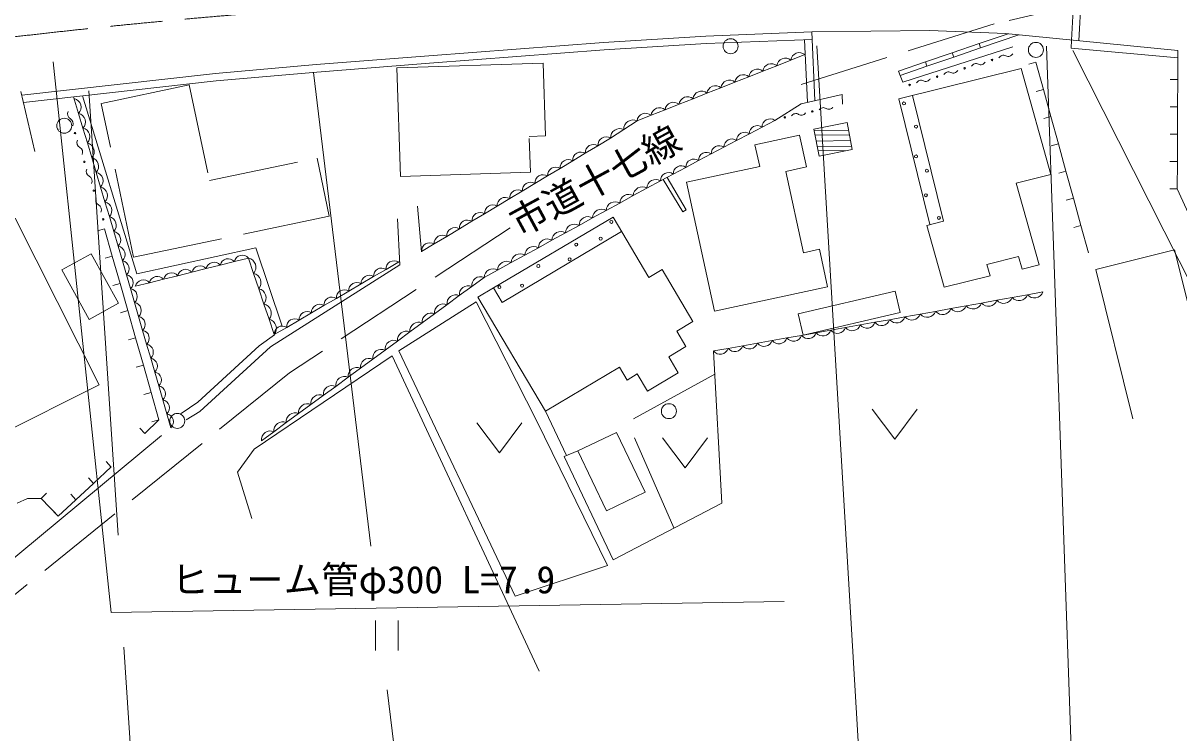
# Model space of a CAD drawing. Units: millimetres, scale not verified. Extents: x 40000 to 680000, y 20000 to 380000.
# Drawn here: x 247008 to 324146, y 263141 to 310522 of the extents above; entities that cross this region are included whole.
import ezdxf
from ezdxf.enums import TextEntityAlignment as Align

# ---------------------------------------------------------------- set-up
doc = ezdxf.new("R2010")
doc.units = ezdxf.units.MM
doc.header["$LTSCALE"] = 1000
doc.linetypes.add('CHAIN', pattern=[18.5, 12, -1.5, 3.5, -1.5])
doc.linetypes.add('DASHED', pattern=[7.5, 6, -1.5])
for name, color, linetype, lineweight in [('M-BGD', 7, 'Continuous', 13), ('M-BGD-EXST', 7, 'Continuous', 13), ('M-BMK', 2, 'CHAIN', 13), ('M-STR-HTXT', 7, 'Continuous', 13), ('M-STR-STRC', 7, 'Continuous', 13)]:
    doc.layers.add(name, color=color, linetype=linetype, lineweight=lineweight)
doc.layers.add('M-BMK-HTXT', color=7, linetype='Continuous')
doc.styles.add('ＭＳ ゴシック', font='')
doc.styles.get('ＭＳ ゴシック').set_extended_font_data('MS Gothic')

msp = doc.modelspace()

# ---------------------------------------------------------------- linework, layer by layer
at = {"layer": 'M-BGD', "linetype": 'DASHED'}
for p, q in [((316977, 309390), (317386, 316662)), ((317475, 309341), (317884, 316616)), ((258101, 306398), (252227, 305164)), ((258101, 306398), (259443, 300006)), ((254384, 294890), (252227, 305164)), ((259443, 300006), (266629, 301515)), ((266629, 301515), (267445, 297633)), ((254384, 294890), (267445, 297633))]:
    msp.add_line(p, q, dxfattribs=at)
at = {"layer": 'M-BGD'}
for p, q in [((299163, 309412), (299363, 305235)), ((310817, 309156), (312751, 309817)), ((310915, 308872), (313471, 309746)), ((312572, 309824), (324086, 308691)), ((309025, 308543), (310817, 309156)), ((309122, 308259), (310915, 308872)), ((310915, 308872), (310817, 309156)), ((324072, 306757), (324080, 308702)), ((281719, 307857), (271954, 307527)), ((281719, 307857), (281883, 302997)), ((297319, 307681), (298252, 308049)), ((298252, 308049), (299186, 308417)), ((305439, 307317), (307232, 307930)), ((307232, 307930), (309025, 308543)), ((307329, 307646), (307232, 307930)), ((307329, 307646), (309122, 308259)), ((309122, 308259), (309025, 308543)), ((314125, 307779), (314607, 307912)), ((314607, 307912), (315108, 306095)), ((271954, 307527), (272199, 300281)), ((295452, 306945), (296385, 307313)), ((296385, 307313), (297319, 307681)), ((305536, 307033), (305439, 307317)), ((313609, 307491), (305453, 305474)), ((305536, 307033), (307329, 307646)), ((313609, 307491), (315602, 300422)), ((293585, 306209), (294518, 306577)), ((294518, 306577), (295452, 306945)), ((323572, 306759), (324072, 306757)), ((324064, 304932), (324072, 306757)), ((246858, 305967), (247799, 301949)), ((250709, 304495), (250377, 305608)), ((290784, 305106), (291718, 305473)), ((291718, 305473), (292651, 305841)), ((292651, 305841), (293585, 306209)), ((305453, 305474), (307531, 297073)), ((306360, 305698), (308438, 297297)), ((314626, 305962), (315108, 306095)), ((315108, 306095), (315609, 304278)), ((288917, 304370), (289851, 304738)), ((289851, 304738), (290784, 305106)), ((323564, 304934), (324064, 304932)), ((324057, 303108), (324064, 304932)), ((251003, 303511), (250709, 304495)), ((287097, 303423), (287984, 304002)), ((287984, 304002), (288917, 304370)), ((296325, 303581), (297172, 304029)), ((315127, 304145), (315609, 304278)), ((315609, 304278), (316110, 302461)), ((251297, 302527), (251003, 303511)), ((286210, 302843), (287097, 303423)), ((295478, 303133), (296325, 303581)), ((301999, 303878), (299791, 303448)), ((299791, 303448), (300141, 301651)), ((302096, 303382), (299809, 303354)), ((302349, 302082), (301999, 303878)), ((251590, 301543), (251297, 302527)), ((285370, 302339), (286210, 302843)), ((293783, 302237), (294630, 302685)), ((294630, 302685), (295478, 303133)), ((298824, 303047), (295855, 302404)), ((295855, 302404), (296169, 300957)), ((299285, 300917), (298824, 303047)), ((302156, 303072), (299869, 303044)), ((302233, 302677), (299946, 302649)), ((315628, 302328), (316110, 302461)), ((316110, 302461), (316611, 300643)), ((323557, 303110), (324057, 303108)), ((324049, 301283), (324057, 303108)), ((283688, 301330), (284529, 301834)), ((284529, 301834), (285370, 302339)), ((292088, 301341), (292935, 301789)), ((292935, 301789), (293783, 302237)), ((302305, 302305), (300018, 302278)), ((302004, 302014), (300074, 301991)), ((300141, 301651), (302349, 302082)), ((251884, 300558), (251590, 301543)), ((282848, 300825), (283688, 301330)), ((290393, 300446), (291240, 300893)), ((291240, 300893), (292088, 301341)), ((296169, 300957), (291284, 299899)), ((297911, 300620), (299285, 300917)), ((323549, 301285), (324049, 301283)), ((324041, 299458), (324049, 301283)), ((252178, 299574), (251884, 300558)), ((272199, 300281), (280868, 300574)), ((281166, 299816), (282007, 300321)), ((282007, 300321), (282848, 300825)), ((289545, 299998), (290393, 300446)), ((291031, 297915), (289737, 300085)), ((291271, 298059), (289985, 300216)), ((299086, 295195), (297911, 300620)), ((315602, 300422), (313280, 299847)), ((316129, 300511), (316611, 300643)), ((316611, 300643), (317112, 298826)), ((252472, 298590), (252178, 299574)), ((279485, 298807), (280326, 299311)), ((280326, 299311), (281166, 299816)), ((287734, 299004), (288640, 299501)), ((288640, 299501), (289545, 299998)), ((293149, 291292), (291284, 299899)), ((313280, 299847), (314820, 294380)), ((323541, 299461), (324041, 299458)), ((324901, 297569), (324041, 299458)), ((252765, 297606), (252472, 298590)), ((278644, 298302), (279485, 298807)), ((286829, 298507), (287734, 299004)), ((316630, 298693), (317112, 298826)), ((317112, 298826), (317612, 297009)), ((273606, 295264), (273324, 298311)), ((276963, 297293), (277804, 297798)), ((277804, 297798), (278644, 298302)), ((285017, 297513), (285923, 298010)), ((285923, 298010), (286829, 298507)), ((291031, 297915), (291271, 298059)), ((246485, 297493), (252077, 286378)), ((253059, 296622), (252765, 297606)), ((276123, 296789), (276963, 297293)), ((278402, 292843), (286380, 297572)), ((283206, 296520), (284112, 297017)), ((284112, 297017), (285017, 297513)), ((288764, 293551), (286380, 297572)), ((307319, 297021), (308438, 297297)), ((308482, 292896), (307319, 297021)), ((317130, 296876), (317612, 297009)), ((317612, 297009), (318113, 295192)), ((252446, 296783), (251965, 296646)), ((252959, 294972), (252440, 296795)), ((253353, 295638), (253059, 296622)), ((274441, 295779), (275282, 296284)), ((275282, 296284), (276123, 296789)), ((278977, 291873), (286956, 296602)), ((282301, 296023), (283206, 296520)), ((253647, 294654), (253353, 295638)), ((273601, 295275), (274441, 295779)), ((280490, 295029), (281395, 295526)), ((281395, 295526), (282301, 296023)), ((251545, 295130), (249591, 294055)), ((253368, 291819), (251545, 295130)), ((252478, 294835), (252959, 294972)), ((253478, 293150), (252959, 294972)), ((261106, 294605), (262051, 294841)), ((262051, 294841), (262395, 293817)), ((279584, 294532), (280490, 295029)), ((300162, 295428), (299086, 295195)), ((300703, 292928), (300162, 295428)), ((313445, 294934), (311327, 294410)), ((313680, 294098), (313445, 294934)), ((323862, 295386), (318602, 294080)), ((326339, 285409), (323862, 295386)), ((249591, 294055), (251414, 290744)), ((253915, 293726), (253647, 294654)), ((258273, 293897), (259218, 294133)), ((259218, 294133), (260162, 294369)), ((260162, 294369), (261106, 294605)), ((270400, 293599), (271228, 294083)), ((271228, 294083), (272129, 294610)), ((277773, 293539), (278678, 294036)), ((278678, 294036), (279584, 294532)), ((288764, 293551), (289656, 294080)), ((289656, 294080), (291715, 290607)), ((311327, 294410), (311540, 293652)), ((314820, 294380), (313680, 294098)), ((318602, 294080), (321079, 284103)), ((252997, 293013), (253478, 293150)), ((253997, 291328), (253478, 293150)), ((254182, 292798), (253915, 293726)), ((254496, 292953), (255440, 293189)), ((255440, 293189), (256384, 293425)), ((256384, 293425), (257329, 293661)), ((257329, 293661), (258273, 293897)), ((262395, 293817), (262739, 292794)), ((269571, 293114), (270400, 293599)), ((276948, 292933), (277773, 293539)), ((311540, 293652), (308482, 292896)), ((254450, 291869), (254182, 292798)), ((262739, 292794), (263084, 291771)), ((267914, 292146), (268743, 292630)), ((268743, 292630), (269571, 293114)), ((276122, 292328), (276948, 292933)), ((277365, 292228), (278402, 292843)), ((278977, 291873), (278402, 292843)), ((293149, 291292), (300703, 292928)), ((305203, 292619), (298728, 291104)), ((305536, 291197), (305203, 292619)), ((314042, 292392), (313020, 292206)), ((315065, 292577), (314042, 292392)), ((251414, 290744), (253368, 291819)), ((254718, 290941), (254450, 291869)), ((263084, 291771), (263428, 290748)), ((266257, 291178), (267086, 291662)), ((267086, 291662), (267914, 292146)), ((274472, 291117), (275297, 291723)), ((275297, 291723), (276122, 292328)), ((277365, 292228), (281877, 284616)), ((309953, 291650), (308931, 291464)), ((310976, 291835), (309953, 291650)), ((311998, 292021), (310976, 291835)), ((313020, 292206), (311998, 292021)), ((253516, 291191), (253997, 291328)), ((254516, 289506), (253997, 291328)), ((254986, 290013), (254718, 290941)), ((265429, 290694), (266257, 291178)), ((273647, 290512), (274472, 291117)), ((298728, 291104), (299060, 289682)), ((299060, 289682), (305536, 291197)), ((305864, 290908), (304842, 290722)), ((306886, 291093), (305864, 290908)), ((307909, 291279), (306886, 291093)), ((308931, 291464), (307909, 291279)), ((263428, 290748), (263772, 289725)), ((263772, 289725), (264600, 290209)), ((264600, 290209), (265429, 290694)), ((272821, 289906), (273647, 290512)), ((291715, 290607), (290629, 289963)), ((301901, 290200), (300920, 290027)), ((302881, 290374), (301901, 290200)), ((303861, 290548), (302881, 290374)), ((304842, 290722), (303861, 290548)), ((254035, 289369), (254516, 289506)), ((255035, 287684), (254516, 289506)), ((255254, 289085), (254986, 290013)), ((271171, 288696), (271996, 289301)), ((271996, 289301), (272821, 289906)), ((290629, 289963), (291244, 288926)), ((296999, 289331), (296019, 289157)), ((297979, 289505), (296999, 289331)), ((298960, 289679), (297979, 289505)), ((299940, 289853), (298960, 289679)), ((300920, 290027), (299940, 289853)), ((255522, 288157), (255254, 289085)), ((270346, 288090), (271171, 288696)), ((291244, 288926), (290102, 288248)), ((294058, 288809), (293077, 288635)), ((293083, 288624), (293633, 278486)), ((295038, 288983), (294058, 288809)), ((296019, 289157), (295038, 288983)), ((255790, 287229), (255522, 288157)), ((269520, 287485), (270346, 288090)), ((290102, 288248), (290736, 287179)), ((254554, 287547), (255035, 287684)), ((255554, 285861), (255035, 287684)), ((256058, 286301), (255790, 287229)), ((268695, 286879), (269520, 287485)), ((286815, 287544), (281877, 284616)), ((287317, 286696), (286815, 287544)), ((288002, 287102), (287317, 286696)), ((287743, 284097), (293166, 287098)), ((288679, 285960), (288002, 287102)), ((290736, 287179), (288679, 285960)), ((234014, 277289), (252077, 286378)), ((256326, 285373), (256058, 286301)), ((267045, 285669), (267870, 286274)), ((267870, 286274), (268695, 286879)), ((255073, 285724), (255554, 285861)), ((256073, 284039), (255554, 285861)), ((266219, 285063), (267045, 285669)), ((256594, 284445), (256326, 285373)), ((265394, 284458), (266219, 285063)), ((255141, 283128), (256073, 284039)), ((255592, 283902), (256073, 284039)), ((256862, 283516), (256594, 284445)), ((264569, 283852), (265394, 284458)), ((281877, 284616), (283284, 281660)), ((254791, 283485), (255141, 283128)), ((262918, 282642), (263744, 283247)), ((263744, 283247), (264569, 283852)), ((286617, 283195), (284036, 281961)), ((288523, 279207), (286617, 283195)), ((256250, 282991), (234726, 265143)), ((287816, 282832), (290449, 276821)), ((284036, 281961), (285943, 277973)), ((251708, 279796), (252886, 280892)), ((252892, 280881), (252551, 281247)), ((251367, 280162), (251708, 279796)), ((250530, 278700), (251708, 279796)), ((248571, 279141), (248210, 278795)), ((248210, 278795), (249352, 277603)), ((249352, 277603), (250530, 278700)), ((250189, 279066), (250530, 278700)), ((285943, 277973), (288523, 279207)), ((249011, 277969), (249352, 277603))]:
    msp.add_line(p, q, dxfattribs=at)
at = {"layer": 'M-BGD', "linetype": 'DASHED'}
for points in [[(306189, 347374), (319725, 335261), (322522, 330329), (325973, 313739), (311812, 310468), (298148, 306183)], [(279515, 296867), (264795, 287178), (242623, 269290), (235542, 264073), (231070, 261837), (211040, 343075)]]:
    msp.add_lwpolyline(points, dxfattribs=at)
at = {"layer": 'M-BGD'}
for points in [[(246918, 305709), (259851, 307168), (266563, 307749), (274096, 308344), (285751, 309229), (292580, 309651), (299639, 309932), (299858, 305346)], [(247033, 305219), (259901, 306670), (266604, 307250), (274135, 307845), (285786, 308730), (292605, 309151), (299663, 309432)], [(299639, 309932), (307526, 310033), (312572, 309824)], [(324084, 308210), (316948, 308842), (316977, 309390)], [(305542, 307021), (305718, 306574), (313072, 308939)], [(250971, 305663), (254596, 293794), (262542, 295525), (264294, 290288)], [(297178, 304017), (298931, 305138), (301674, 305752), (301706, 305115)], [(257882, 284048), (258808, 284585), (263508, 288904), (272146, 294377), (271995, 297462)], [(257546, 284453), (258664, 285212), (262773, 288982), (263778, 289714)], [(262277, 277458), (261310, 280543), (262435, 282072), (271633, 288318), (281460, 267267)], [(293633, 278486), (286381, 274694), (283119, 281594), (284036, 281961)], [(246610, 278481), (247311, 278781), (248216, 278784)]]:
    msp.add_lwpolyline(points, dxfattribs=at)
msp.add_lwpolyline([(272086, 288646), (277245, 291910), (281280, 283998), (286006, 274320), (279839, 272261)], close=True, dxfattribs=at)
for centre, radius in [((311678, 308061), 50), ((309845, 307505), 50), ((306177, 306392), 50), ((308011, 306948), 50), ((305800, 305161), 100), ((297842, 304229), 50), ((299681, 304625), 50), ((250475, 303180), 50), ((306603, 303617), 100), ((306603, 301621), 100), ((251102, 301262), 50), ((307327, 300672), 100), ((251728, 299343), 50), ((307261, 299035), 100), ((252355, 297425), 50), ((286270, 297255), 100), ((308128, 297518), 100), ((285557, 296133), 100), ((283921, 295737), 100), ((283481, 294756), 100), ((281396, 294307), 100), ((278801, 292900), 100), ((280314, 292997), 100)]:
    msp.add_circle(centre, radius, dxfattribs=at)
for centre, radius, start, end in [((296951, 307247), 570, 49.75823, 173.26882), ((297884, 307615), 570, 49.75823, 173.26882), ((298818, 307983), 570, 49.75728, 173.26976), ((310601, 307486), 337, 61.55227, 152.19102), ((310922, 308079), 337, 241.55164, 332.18936), ((312435, 308043), 337, 61.55177, 152.18993), ((312756, 308635), 337, 241.55109, 332.1922), ((295084, 306511), 570, 49.75873, 173.26896), ((296017, 306879), 570, 49.75823, 173.26882), ((308767, 306930), 337, 61.55109, 152.1922), ((309088, 307523), 337, 241.55283, 332.18817), ((293217, 305775), 570, 49.75666, 173.27038), ((294150, 306143), 570, 49.75728, 173.26976), ((306933, 306374), 337, 61.55177, 152.18993), ((307254, 306967), 337, 241.55164, 332.18936), ((250285, 304904), 590, 316.02972, 77.20675), ((291350, 305039), 570, 49.75823, 173.26882), ((292283, 305407), 570, 49.75823, 173.26882), ((289483, 304303), 570, 49.75878, 173.26933), ((290416, 304671), 570, 49.75879, 173.26783), ((300419, 304552), 327, 56.08167, 148.20583), ((300783, 305094), 327, 236.07724, 328.20838), ((250338, 304462), 368, 154.85096, 241.3417), ((249984, 303816), 368, 334.85163, 61.34319), ((250579, 303920), 590, 316.03119, 77.20635), ((287714, 303446), 617, 64.08225, 182.21155), ((288549, 303935), 570, 49.75728, 173.26976), ((296858, 303599), 533, 53.76845, 181.94684), ((298579, 304156), 327, 56.08144, 148.20367), ((298944, 304698), 327, 236.08127, 328.20435), ((250872, 302936), 590, 316.02965, 77.20714), ((286827, 302867), 617, 64.08225, 182.21155), ((295163, 302703), 533, 53.76845, 181.94684), ((296010, 303151), 533, 53.76845, 181.94684), ((250965, 302544), 368, 154.85217, 241.34048), ((251166, 301952), 590, 316.03119, 77.20635), ((285078, 301872), 550, 58.04358, 183.90256), ((285919, 302376), 550, 58.04358, 183.90256), ((294315, 302255), 533, 53.76866, 181.9472), ((250611, 301898), 368, 334.85041, 61.34441), ((284238, 301367), 550, 58.043, 183.90375), ((292620, 301359), 533, 53.76845, 181.94684), ((293468, 301807), 533, 53.76845, 181.94684), ((251460, 300968), 590, 316.02972, 77.20675), ((282556, 300358), 550, 58.04358, 183.90256), ((283397, 300863), 550, 58.04358, 183.90256), ((290925, 300464), 533, 53.76845, 181.94684), ((291773, 300912), 533, 53.76866, 181.9472), ((251592, 300625), 368, 154.85217, 241.34048), ((251238, 299979), 368, 334.85063, 61.34489), ((251754, 299984), 590, 316.03064, 77.20721), ((281716, 299853), 550, 58.04358, 183.90256), ((289234, 299491), 595, 58.44986, 179.05172), ((290078, 300016), 533, 53.76845, 181.94684), ((252047, 298999), 590, 316.02972, 77.20675), ((280034, 298844), 550, 58.043, 183.90375), ((280875, 299349), 550, 58.04358, 183.90256), ((288329, 298994), 595, 58.44931, 179.05281), ((252219, 298707), 368, 154.85118, 241.34219), ((252341, 298015), 590, 316.03119, 77.20635), ((279194, 298340), 550, 58.04362, 183.90352), ((286518, 298000), 595, 58.44906, 179.05252), ((287423, 298497), 595, 58.44906, 179.05252), ((251865, 298061), 368, 334.85163, 61.34319), ((277512, 297331), 550, 58.04213, 183.90402), ((278353, 297835), 550, 58.04213, 183.90402), ((285612, 297504), 595, 58.44986, 179.05172), ((252635, 297031), 590, 316.02917, 77.20761), ((276672, 296826), 550, 58.04154, 183.90521), ((283801, 296510), 595, 58.44906, 179.05252), ((284706, 297007), 595, 58.44931, 179.05281), ((252929, 296047), 590, 316.03119, 77.20635), ((274991, 295817), 550, 58.04213, 183.90402), ((275831, 296321), 550, 58.04213, 183.90402), ((282895, 296013), 595, 58.44906, 179.05252), ((253222, 295063), 590, 316.02965, 77.20714), ((274150, 295312), 550, 58.04213, 183.90402), ((281084, 295019), 595, 58.44986, 179.05172), ((281990, 295516), 595, 58.44906, 179.05252), ((260694, 294249), 545, 40.73019, 167.3243), ((261638, 294485), 545, 40.72882, 167.32424), ((261905, 294222), 636, 320.46184, 76.73133), ((280178, 294523), 595, 58.44931, 179.05281), ((253551, 294123), 539, 312.41703, 79.79491), ((257860, 293541), 545, 40.72825, 167.3251), ((258805, 293777), 545, 40.72882, 167.32424), ((259749, 294013), 545, 40.72825, 167.3251), ((270932, 293639), 534, 56.27031, 184.33987), ((271760, 294123), 534, 56.27026, 184.33888), ((278367, 293529), 595, 58.44906, 179.05252), ((279273, 294026), 595, 58.44906, 179.05252), ((253819, 293195), 539, 312.41703, 79.79491), ((255027, 292834), 545, 40.72825, 167.3251), ((255972, 293069), 545, 40.72882, 167.32424), ((256916, 293305), 545, 40.72825, 167.3251), ((262249, 293199), 636, 320.46274, 76.73178), ((269275, 292671), 534, 56.27031, 184.33987), ((270103, 293155), 534, 56.27026, 184.33888), ((277530, 293005), 586, 65.5035, 187.02373), ((254087, 292267), 539, 312.41703, 79.79491), ((262593, 292176), 636, 320.46338, 76.73013), ((268446, 292186), 534, 56.27026, 184.33888), ((275879, 291794), 586, 65.5035, 187.02373), ((276704, 292400), 586, 65.5035, 187.02373), ((313478, 292594), 600, 220.27625, 340.29605), ((314500, 292780), 600, 220.27429, 340.29712), ((254355, 291339), 539, 312.41703, 79.79491), ((262938, 291153), 636, 320.46326, 76.73126), ((266789, 291218), 534, 56.27026, 184.33888), ((267618, 291702), 534, 56.27058, 184.3402), ((275054, 291189), 586, 65.5035, 187.02373), ((309389, 291852), 600, 220.27573, 340.29676), ((310411, 292038), 600, 220.27481, 340.2964), ((311433, 292223), 600, 220.27459, 340.29683), ((312455, 292409), 600, 220.27429, 340.29712), ((254623, 290411), 539, 312.41703, 79.79491), ((265961, 290734), 534, 56.27026, 184.33888), ((274229, 290583), 586, 65.5035, 187.02373), ((305299, 291110), 600, 220.27429, 340.29712), ((306322, 291296), 600, 220.27481, 340.2964), ((307344, 291481), 600, 220.27429, 340.29712), ((308366, 291667), 600, 220.27481, 340.2964), ((263282, 290130), 636, 320.46338, 76.73013), ((264304, 289765), 534, 56.27026, 184.33888), ((265133, 290250), 534, 56.27179, 184.33838), ((273403, 289978), 586, 65.5035, 187.02373), ((301365, 290373), 563, 217.91177, 342.20812), ((302345, 290546), 563, 217.91326, 342.20777), ((303325, 290720), 563, 217.91381, 342.20702), ((304306, 290894), 563, 217.9116, 342.20943), ((254891, 289483), 539, 312.41703, 79.79491), ((271753, 288767), 586, 65.5035, 187.02373), ((272578, 289373), 586, 65.5035, 187.02373), ((296463, 289503), 563, 217.91351, 342.20731), ((297443, 289677), 563, 217.91326, 342.20777), ((298423, 289851), 563, 217.91177, 342.20812), ((299404, 290025), 563, 217.91326, 342.20777), ((300384, 290199), 563, 217.91351, 342.20731), ((255159, 288555), 539, 312.41703, 79.79491), ((270928, 288162), 586, 65.50449, 187.02274), ((293522, 288981), 563, 217.91326, 342.20777), ((294502, 289155), 563, 217.91177, 342.20812), ((295482, 289329), 563, 217.91326, 342.20777), ((255427, 287627), 539, 312.41703, 79.79491), ((270102, 287556), 586, 65.50449, 187.02274), ((255695, 286699), 539, 312.41692, 79.79534), ((269277, 286951), 586, 65.50449, 187.02274), ((255963, 285770), 539, 312.41703, 79.79491), ((267627, 285740), 586, 65.50449, 187.02274), ((268452, 286346), 586, 65.50449, 187.02274), ((266801, 285135), 586, 65.50449, 187.02274), ((256231, 284842), 539, 312.41703, 79.79491), ((265976, 284529), 586, 65.50449, 187.02274), ((256499, 283914), 539, 312.41703, 79.79491), ((264326, 283319), 586, 65.50449, 187.02274), ((265151, 283924), 586, 65.50449, 187.02274), ((263500, 282713), 586, 65.50449, 187.02274)]:
    msp.add_arc(centre, radius, start, end, dxfattribs=at)
at = {"layer": 'M-BGD-EXST'}
for p, q in [((280788, 302960), (281883, 302997)), ((280793, 302820), (280868, 300574)), ((303682, 284755), (305182, 282755)), ((305182, 282755), (306682, 284755)), ((277293, 283837), (278793, 281837)), ((278793, 281837), (280293, 283837)), ((289685, 282843), (291185, 280843)), ((291185, 280843), (292685, 282843)), ((270538, 270638), (270538, 268638)), ((272038, 270638), (272038, 268638))]:
    msp.add_line(p, q, dxfattribs=at)
for centre in [(294229, 308979), (314602, 308736), (249755, 303670), (290108, 284617), (257300, 283968)]:
    msp.add_circle(centre, 500, dxfattribs=at)
at = {"layer": 'M-BMK'}
for centre, radius, start, end in [((300275, 96758), 217052, 71.79909, 97.68145), ((298776, -140322), 452965, 93.67144, 106.0602)]:
    msp.add_arc(centre, radius, start, end, dxfattribs=at)
at = {"layer": 'M-STR-HTXT'}
for p, q in [((299979, 309003), (303287, 253459)), ((317238, 254117), (315308, 308981)), ((252876, 271172), (249020, 307942)), ((253360, 276336), (251390, 306010)), ((297810, 271901), (252876, 271172)), ((254737, 253480), (253722, 268855))]:
    msp.add_line(p, q, dxfattribs=at)
msp.add_lwpolyline([(370732, 282537), (330265, 282586), (317068, 308691)], dxfattribs=at)
at = {"layer": 'M-STR-STRC'}
for p, q in [((270211, 275609), (266381, 307231)), ((271312, 266010), (272858, 253012))]:
    msp.add_line(p, q, dxfattribs=at)

# ---------------------------------------------------------------- texts
at = {"layer": 'M-BMK-HTXT', "style": 'ＭＳ ゴシック'}
msp.add_text('市道十七線', height=1833, rotation=28.528, dxfattribs=at).set_placement((285193, 300013), align=Align.MIDDLE_CENTER)
at = {"layer": 'M-STR-HTXT', "style": 'ＭＳ ゴシック'}
msp.add_text('ヒューム管φ300 L=7.9', height=1833, dxfattribs=at).set_placement((269708, 273373), align=Align.MIDDLE_CENTER)

doc.saveas('drawing.dxf')
